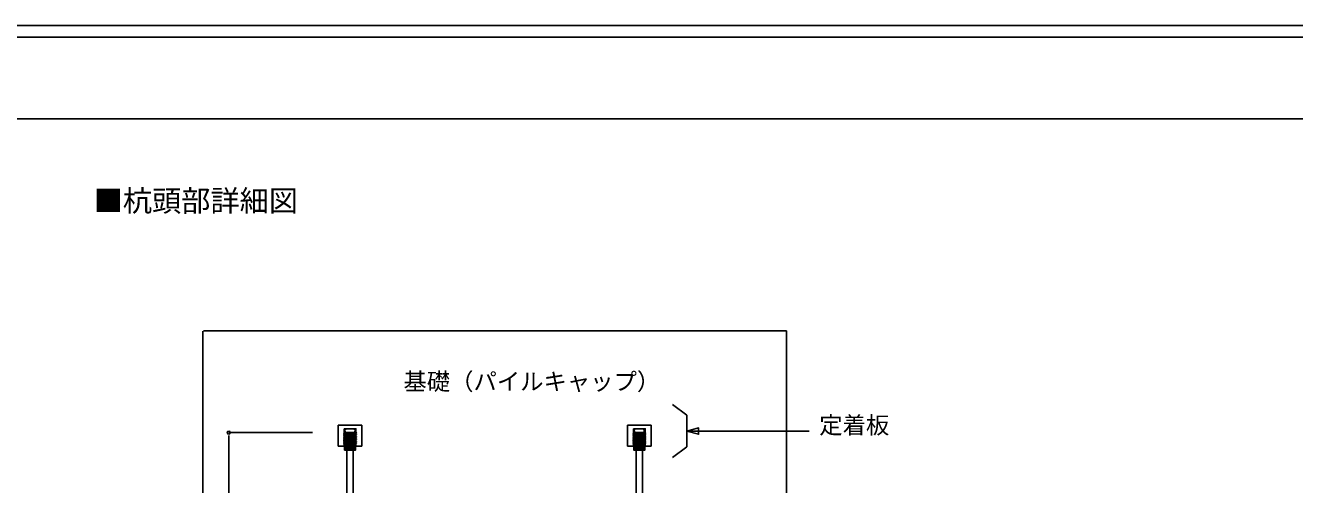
# Model space of a CAD drawing. Units: millimetres on the paper. Extents: x -201 to 201, y -142 to 138.
# Drawn here: x 19.4 to 128.1, y 98.4 to 137.8 of the extents above; entities that cross this region are included whole.
import ezdxf
from ezdxf.enums import TextEntityAlignment as Align

# ---------------------------------------------------------------- set-up
doc = ezdxf.new("R2010")
doc.units = ezdxf.units.MM
for name, color, linetype in [('0-0_A02', 4, 'Continuous'), ('0-2_C007', 4, 'Continuous'), ('0-4_A01', 4, 'Continuous'), ('0-5_C090', 4, 'Continuous'), ('0-6_C069', 7, 'Continuous'), ('0-9_C058', 4, 'Continuous'), ('0-B_A62', 4, 'Continuous')]:
    doc.layers.add(name, color=color, linetype=linetype)
doc.styles.add('ＭＳ ゴシック', font='')
doc.styles.get('ＭＳ ゴシック').set_extended_font_data('MS Gothic')

# ---------------------------------------------------------------- blocks, each defined once
blk = doc.blocks.new('__19')
at = {"layer": '0-B_A62', "color": 7}
blk.add_line((-0.5, 0), (-1, 0), dxfattribs=at)
for start, end in [(0, 180), (180, 0)]:
    blk.add_arc((0, 0), 0.25, start, end, dxfattribs=at)

msp = doc.modelspace()

# ---------------------------------------------------------------- linework, layer by layer
at = {"layer": '0-0_A02', "color": 7}
for points in [[(-201, -141.225), (-201, 137.775), (201, 137.775), (201, -141.225)], [(-200, -140.225), (-200, 136.775), (200, 136.775), (200, -140.225)]]:
    msp.add_lwpolyline(points, close=True, dxfattribs=at)
at = {"layer": '0-2_C007', "color": 7}
for p, q in [((76.08, 104.349), (74.852, 105.263)), ((76.08, 101.634), (76.08, 104.349)), ((76.08, 102.992), (86.54, 102.992)), ((76.08, 101.634), (74.852, 100.72))]:
    msp.add_line(p, q, dxfattribs=at)
msp.add_lwpolyline([(76.08, 102.992), (77.08, 102.724), (77.08, 103.26)], close=True, dxfattribs=at)
at = {"layer": '0-4_A01'}
msp.add_line((-199.895, 129.761), (200, 129.761), dxfattribs=at)
at = {"layer": '0-5_C090', "color": 7}
for p, q in [((46.668, 102.749), (47.779, 102.679)), ((46.668, 102.608), (47.779, 102.538)), ((46.668, 102.467), (47.779, 102.397)), ((46.668, 102.326), (47.779, 102.256)), ((46.707, 102.858), (47.734, 102.858)), ((46.759, 102.814), (47.687, 102.756)), ((46.759, 102.673), (47.687, 102.615)), ((46.759, 102.532), (47.687, 102.474)), ((46.759, 102.392), (47.687, 102.334)), ((46.759, 102.252), (47.687, 102.194)), ((47.779, 102.82), (47.176, 102.858)), ((46.668, 102.185), (47.779, 102.115)), ((46.668, 102.044), (47.779, 101.974)), ((46.668, 101.903), (47.699, 101.838)), ((46.749, 101.833), (47.699, 101.773)), ((46.749, 101.763), (47.699, 101.703)), ((46.749, 101.693), (47.699, 101.633)), ((46.749, 101.623), (47.699, 101.563)), ((46.749, 101.553), (47.699, 101.493)), ((46.749, 101.483), (47.699, 101.423)), ((46.749, 101.413), (47.588, 101.36)), ((46.759, 102.112), (47.687, 102.054)), ((46.759, 101.972), (47.687, 101.914)), ((46.945, 101.358), (47.495, 101.358))]:
    msp.add_line(p, q, dxfattribs=at)
at = {"layer": '0-5_C090'}
for p, q in [((71.45, 102.749), (72.561, 102.679)), ((71.45, 102.608), (72.561, 102.538)), ((71.45, 102.467), (72.561, 102.397)), ((71.45, 102.326), (72.561, 102.256)), ((71.488, 102.858), (72.515, 102.858)), ((71.54, 102.814), (72.468, 102.756)), ((71.54, 102.673), (72.468, 102.615)), ((71.54, 102.532), (72.468, 102.474)), ((71.54, 102.392), (72.468, 102.334)), ((71.54, 102.252), (72.468, 102.194)), ((72.561, 102.82), (71.958, 102.858)), ((71.45, 102.185), (72.561, 102.115)), ((71.45, 102.044), (72.561, 101.974)), ((71.45, 101.903), (72.48, 101.838)), ((71.53, 101.833), (72.48, 101.773)), ((71.53, 101.763), (72.48, 101.703)), ((71.53, 101.693), (72.48, 101.633)), ((71.53, 101.623), (72.48, 101.563)), ((71.53, 101.553), (72.48, 101.493)), ((71.53, 101.483), (72.48, 101.423)), ((71.53, 101.413), (72.369, 101.36)), ((71.54, 102.112), (72.468, 102.054)), ((71.54, 101.972), (72.468, 101.914)), ((71.727, 101.358), (72.277, 101.358))]:
    msp.add_line(p, q, dxfattribs=at)
at = {"layer": '0-5_C090', "color": 7}
for points in [[(46.713, 101.858), (46.668, 101.903), (46.759, 101.972), (46.668, 102.044), (46.759, 102.112), (46.668, 102.185), (46.759, 102.252), (46.668, 102.326), (46.759, 102.392), (46.668, 102.467), (46.759, 102.532), (46.668, 102.608), (46.759, 102.673), (46.668, 102.749), (46.759, 102.814), (46.707, 102.858)], [(47.734, 102.858), (47.779, 102.82), (47.687, 102.756), (47.779, 102.679), (47.687, 102.615), (47.779, 102.538), (47.687, 102.474), (47.779, 102.397), (47.687, 102.334), (47.779, 102.256), (47.687, 102.194), (47.779, 102.115), (47.687, 102.054), (47.779, 101.974), (47.687, 101.914), (47.738, 101.858)], [(46.713, 101.858), (46.749, 101.858), (46.749, 101.358), (47.699, 101.358), (47.699, 101.858), (47.738, 101.858)]]:
    msp.add_lwpolyline(points, dxfattribs=at)
for points in [[(46.832, 102.858), (46.919, 102.808), (46.919, 102.858)], [(46.919, 102.858), (47.529, 102.858), (47.529, 101.358), (46.919, 101.358)], [(47.615, 102.858), (47.529, 102.808), (47.529, 102.858)]]:
    msp.add_lwpolyline(points, close=True, dxfattribs=at)
at = {"layer": '0-5_C090'}
for points in [[(71.495, 101.858), (71.45, 101.903), (71.54, 101.972), (71.45, 102.044), (71.54, 102.112), (71.45, 102.185), (71.54, 102.252), (71.45, 102.326), (71.54, 102.392), (71.45, 102.467), (71.54, 102.532), (71.45, 102.608), (71.54, 102.673), (71.45, 102.749), (71.54, 102.814), (71.488, 102.858)], [(72.515, 102.858), (72.561, 102.82), (72.468, 102.756), (72.561, 102.679), (72.468, 102.615), (72.561, 102.538), (72.468, 102.474), (72.561, 102.397), (72.468, 102.334), (72.561, 102.256), (72.468, 102.194), (72.561, 102.115), (72.468, 102.054), (72.561, 101.974), (72.468, 101.914), (72.519, 101.858)], [(71.495, 101.858), (71.53, 101.858), (71.53, 101.358), (72.48, 101.358), (72.48, 101.858), (72.519, 101.858)]]:
    msp.add_lwpolyline(points, dxfattribs=at)
for points in [[(71.614, 102.858), (71.7, 102.808), (71.7, 102.858)], [(71.7, 102.858), (72.31, 102.858), (72.31, 101.358), (71.7, 101.358)], [(72.397, 102.858), (72.31, 102.808), (72.31, 102.858)]]:
    msp.add_lwpolyline(points, close=True, dxfattribs=at)
at = {"layer": '0-6_C069'}
for p, q in [((34.613, 64.706), (34.613, 111.57)), ((84.606, 111.59), (34.677, 111.59)), ((84.613, 111.572), (84.613, 64.706))]:
    msp.add_line(p, q, dxfattribs=at)
at = {"layer": '0-9_C058', "color": 7}
for p, q in [((46.209, 103.493), (48.231, 103.493)), ((46.21, 103.193), (46.21, 101.694)), ((47.721, 103.193), (46.714, 103.193)), ((46.715, 101.693), (46.715, 103.193)), ((47.727, 103.193), (46.715, 103.193)), ((46.945, 102.743), (46.945, 101.243)), ((46.945, 102.743), (46.945, 101.243)), ((46.958, 103.193), (47.483, 103.193)), ((46.958, 103.193), (47.483, 103.193)), ((47.495, 102.743), (47.495, 101.243)), ((47.495, 102.743), (47.495, 101.243)), ((47.725, 101.693), (47.725, 103.193)), ((48.23, 101.694), (48.23, 103.193)), ((46.213, 101.693), (48.13, 101.693)), ((46.945, 70.328), (46.945, 101.358)), ((46.945, 70.443), (46.945, 101.243)), ((46.945, 70.443), (46.945, 101.243)), ((47.495, 101.358), (47.495, 70.328)), ((47.495, 101.243), (47.495, 70.443)), ((47.495, 101.243), (47.495, 70.443)), ((71.731, 70.328), (71.731, 101.358)), ((71.731, 70.443), (71.731, 101.243)), ((71.731, 70.443), (71.731, 101.243)), ((72.281, 101.358), (72.281, 70.328)), ((72.281, 101.243), (72.281, 70.443)), ((72.281, 101.243), (72.281, 70.443))]:
    msp.add_line(p, q, dxfattribs=at)
at = {"layer": '0-9_C058'}
for p, q in [((46.21, 103.493), (46.21, 101.693)), ((46.213, 103.493), (48.231, 103.493)), ((48.23, 101.693), (48.23, 103.493)), ((70.99, 103.493), (73.012, 103.493)), ((70.992, 103.493), (70.992, 101.693)), ((70.994, 103.493), (73.012, 103.493)), ((73.012, 101.693), (73.012, 103.493)), ((46.21, 103.193), (46.21, 101.693)), ((47.726, 103.193), (46.714, 103.193)), ((47.726, 103.193), (46.714, 103.193)), ((47.726, 103.193), (46.714, 103.193)), ((48.23, 101.693), (48.23, 103.193)), ((70.992, 103.193), (70.992, 101.694)), ((70.992, 103.193), (70.992, 101.693)), ((71.496, 101.693), (71.496, 103.193)), ((72.503, 103.193), (71.496, 103.193)), ((72.507, 103.193), (71.496, 103.193)), ((72.507, 103.193), (71.496, 103.193)), ((72.507, 103.193), (71.496, 103.193)), ((72.509, 103.193), (71.497, 103.193)), ((71.727, 102.743), (71.727, 101.243)), ((71.727, 102.743), (71.727, 101.243)), ((71.739, 103.193), (72.264, 103.193)), ((71.739, 103.193), (72.264, 103.193)), ((72.277, 102.743), (72.277, 101.243)), ((72.277, 102.743), (72.277, 101.243)), ((72.507, 101.693), (72.507, 103.193)), ((73.012, 101.694), (73.012, 103.193)), ((73.012, 101.693), (73.012, 103.193)), ((46.21, 101.693), (48.23, 101.693)), ((46.213, 101.693), (48.23, 101.693)), ((46.213, 101.693), (48.23, 101.693)), ((46.213, 101.693), (48.23, 101.693)), ((70.992, 101.693), (73.012, 101.693)), ((70.994, 101.693), (72.912, 101.693)), ((70.994, 101.693), (73.011, 101.693)), ((70.994, 101.693), (73.012, 101.693)), ((70.994, 101.693), (73.012, 101.693))]:
    msp.add_line(p, q, dxfattribs=at)
at = {"layer": '0-9_C058', "color": 7}
msp.add_lwpolyline([(46.715, 103.193), (47.725, 103.193), (47.725, 101.693), (46.715, 101.693)], close=True, dxfattribs=at)
at = {"layer": '0-9_C058'}
msp.add_lwpolyline([(71.496, 103.193), (72.507, 103.193), (72.507, 101.693), (71.496, 101.693)], close=True, dxfattribs=at)
at = {"layer": '0-9_C058', "color": 7}
for centre, radius, start, end in [((46.958, 103.018), 0.175, 90, 240), ((46.958, 103.018), 0.175, 90, 240), ((46.748, 102.708), 0.2, 10.11276, 52.44924), ((46.748, 102.708), 0.2, 10.11276, 52.44924), ((47.483, 103.018), 0.175, 300, 90), ((47.483, 103.018), 0.175, 300, 90), ((47.692, 102.708), 0.2, 127.55076, 169.88724), ((47.692, 102.708), 0.2, 127.55076, 169.88724)]:
    msp.add_arc(centre, radius, start, end, dxfattribs=at)
at = {"layer": '0-9_C058'}
for centre, radius, start, end in [((71.739, 103.018), 0.175, 90, 240), ((71.739, 103.018), 0.175, 90, 240), ((71.53, 102.708), 0.2, 10.11276, 52.44924), ((71.53, 102.708), 0.2, 10.11276, 52.44924), ((72.264, 103.018), 0.175, 300, 90), ((72.264, 103.018), 0.175, 300, 90), ((72.473, 102.708), 0.2, 127.55076, 169.88724), ((72.473, 102.708), 0.2, 127.55076, 169.88724)]:
    msp.add_arc(centre, radius, start, end, dxfattribs=at)
at = {"layer": '0-B_A62'}
for p, q in [((44.015, 102.858), (36.832, 102.858)), ((36.832, 67.958), (36.832, 102.358))]:
    msp.add_line(p, q, dxfattribs=at)

# ---------------------------------------------------------------- block references
at = {"layer": '0-B_A62', "xscale": 0.5, "yscale": 0.5, "rotation": 90}
msp.add_blockref('__19', (36.832, 102.858), dxfattribs=at)

# ---------------------------------------------------------------- texts
at = {"layer": '0-0_A02', "color": 7, "style": 'ＭＳ ゴシック'}
for s, height, p in [('■杭頭部詳細図', 1.833, (25.261, 121.268)), ('基礎（パイルキャップ）', 1.466, (51.8, 106.068)), ('定着板', 1.466, (87.418, 102.327))]:
    msp.add_text(s, height=height, dxfattribs=at).set_placement(p, align=Align.BOTTOM_LEFT)

doc.saveas('drawing.dxf')
